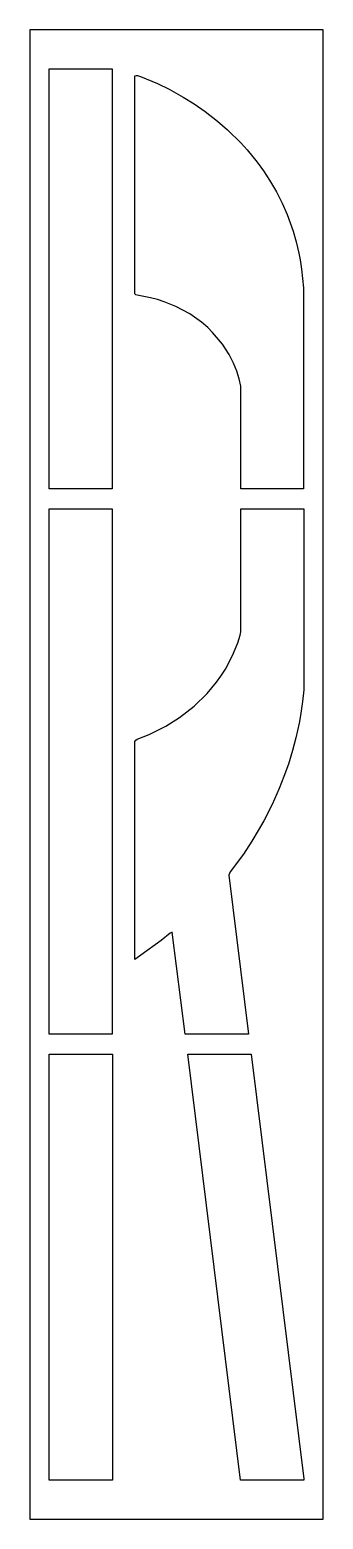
# Model space of a CAD drawing. Header units: inches. Extents: x 0 to 15, y 0 to 76.
import ezdxf

# ---------------------------------------------------------------- set-up
doc = ezdxf.new("R2010")
doc.units = ezdxf.units.IN
doc.header["$MEASUREMENT"] = 0
doc.layers.add('CUT', color=1, linetype='Continuous')

msp = doc.modelspace()

# ---------------------------------------------------------------- linework, layer by layer
at = {"layer": 'CUT'}
for points in [[(0, 0), (15, 0), (15, 76), (0, 76)], [(1, 74), (4.213, 74), (4.213, 52.578), (1, 52.578)], [(10.199, 59.429), (9.853, 59.964), (9.347, 60.56), (9.097, 60.806), (8.781, 61.075), (8.182, 61.498), (7.465, 61.881), (6.865, 62.126), (6.532, 62.235), (6.163, 62.328), (5.486, 62.455), (5.424, 62.481), (5.364, 62.529), (5.364, 73.651), (5.446, 73.666), (5.499, 73.664), (5.66, 73.617), (6.533, 73.252), (7.121, 72.966), (7.843, 72.565), (8.398, 72.221), (8.962, 71.832), (9.592, 71.342), (10.098, 70.903), (10.801, 70.209), (11.103, 69.879), (11.616, 69.249), (11.944, 68.798), (12.252, 68.332), (12.603, 67.729), (12.901, 67.147), (13.152, 66.582), (13.464, 65.728), (13.624, 65.182), (13.759, 64.598), (13.825, 64.257), (13.895, 63.79), (13.991, 62.84), (13.991, 52.578), (10.787, 52.578), (10.787, 57.818), (10.707, 58.19), (10.588, 58.584), (10.417, 58.993)], [(4.213, 51.557), (4.213, 24.754), (1, 24.754), (1, 51.557)], [(9.06, 42.126), (9.551, 42.713), (9.765, 43.011), (9.997, 43.374), (10.361, 44.064), (10.631, 44.719), (10.754, 45.115), (10.783, 45.286), (10.787, 51.316), (10.79, 51.446), (10.788, 51.557), (13.999, 51.557), (14, 42.326), (13.945, 41.73), (13.838, 41.019), (13.763, 40.621), (13.599, 39.869), (13.43, 39.225), (13.218, 38.529), (12.992, 37.903), (12.75, 37.284), (12.389, 36.475), (11.962, 35.637), (11.682, 35.138), (11.35, 34.593), (10.923, 33.942), (10.251, 33.034), (10.206, 32.954), (10.175, 32.867), (11.183, 24.754), (7.949, 24.754), (7.274, 29.957), (7.237, 29.936), (7.183, 29.905), (6.711, 29.531), (5.67, 28.781), (5.364, 28.554), (5.364, 39.687), (5.417, 39.755), (5.488, 39.802), (6.11, 40.043), (6.952, 40.462), (7.655, 40.902), (8.397, 41.481)], [(1, 2), (1, 23.733), (4.232, 23.733), (4.232, 2)], [(10.772, 2), (8.076, 23.733), (11.31, 23.733), (14, 2.06), (14, 2)]]:
    msp.add_lwpolyline(points, close=True, dxfattribs=at)

doc.saveas('drawing.dxf')
